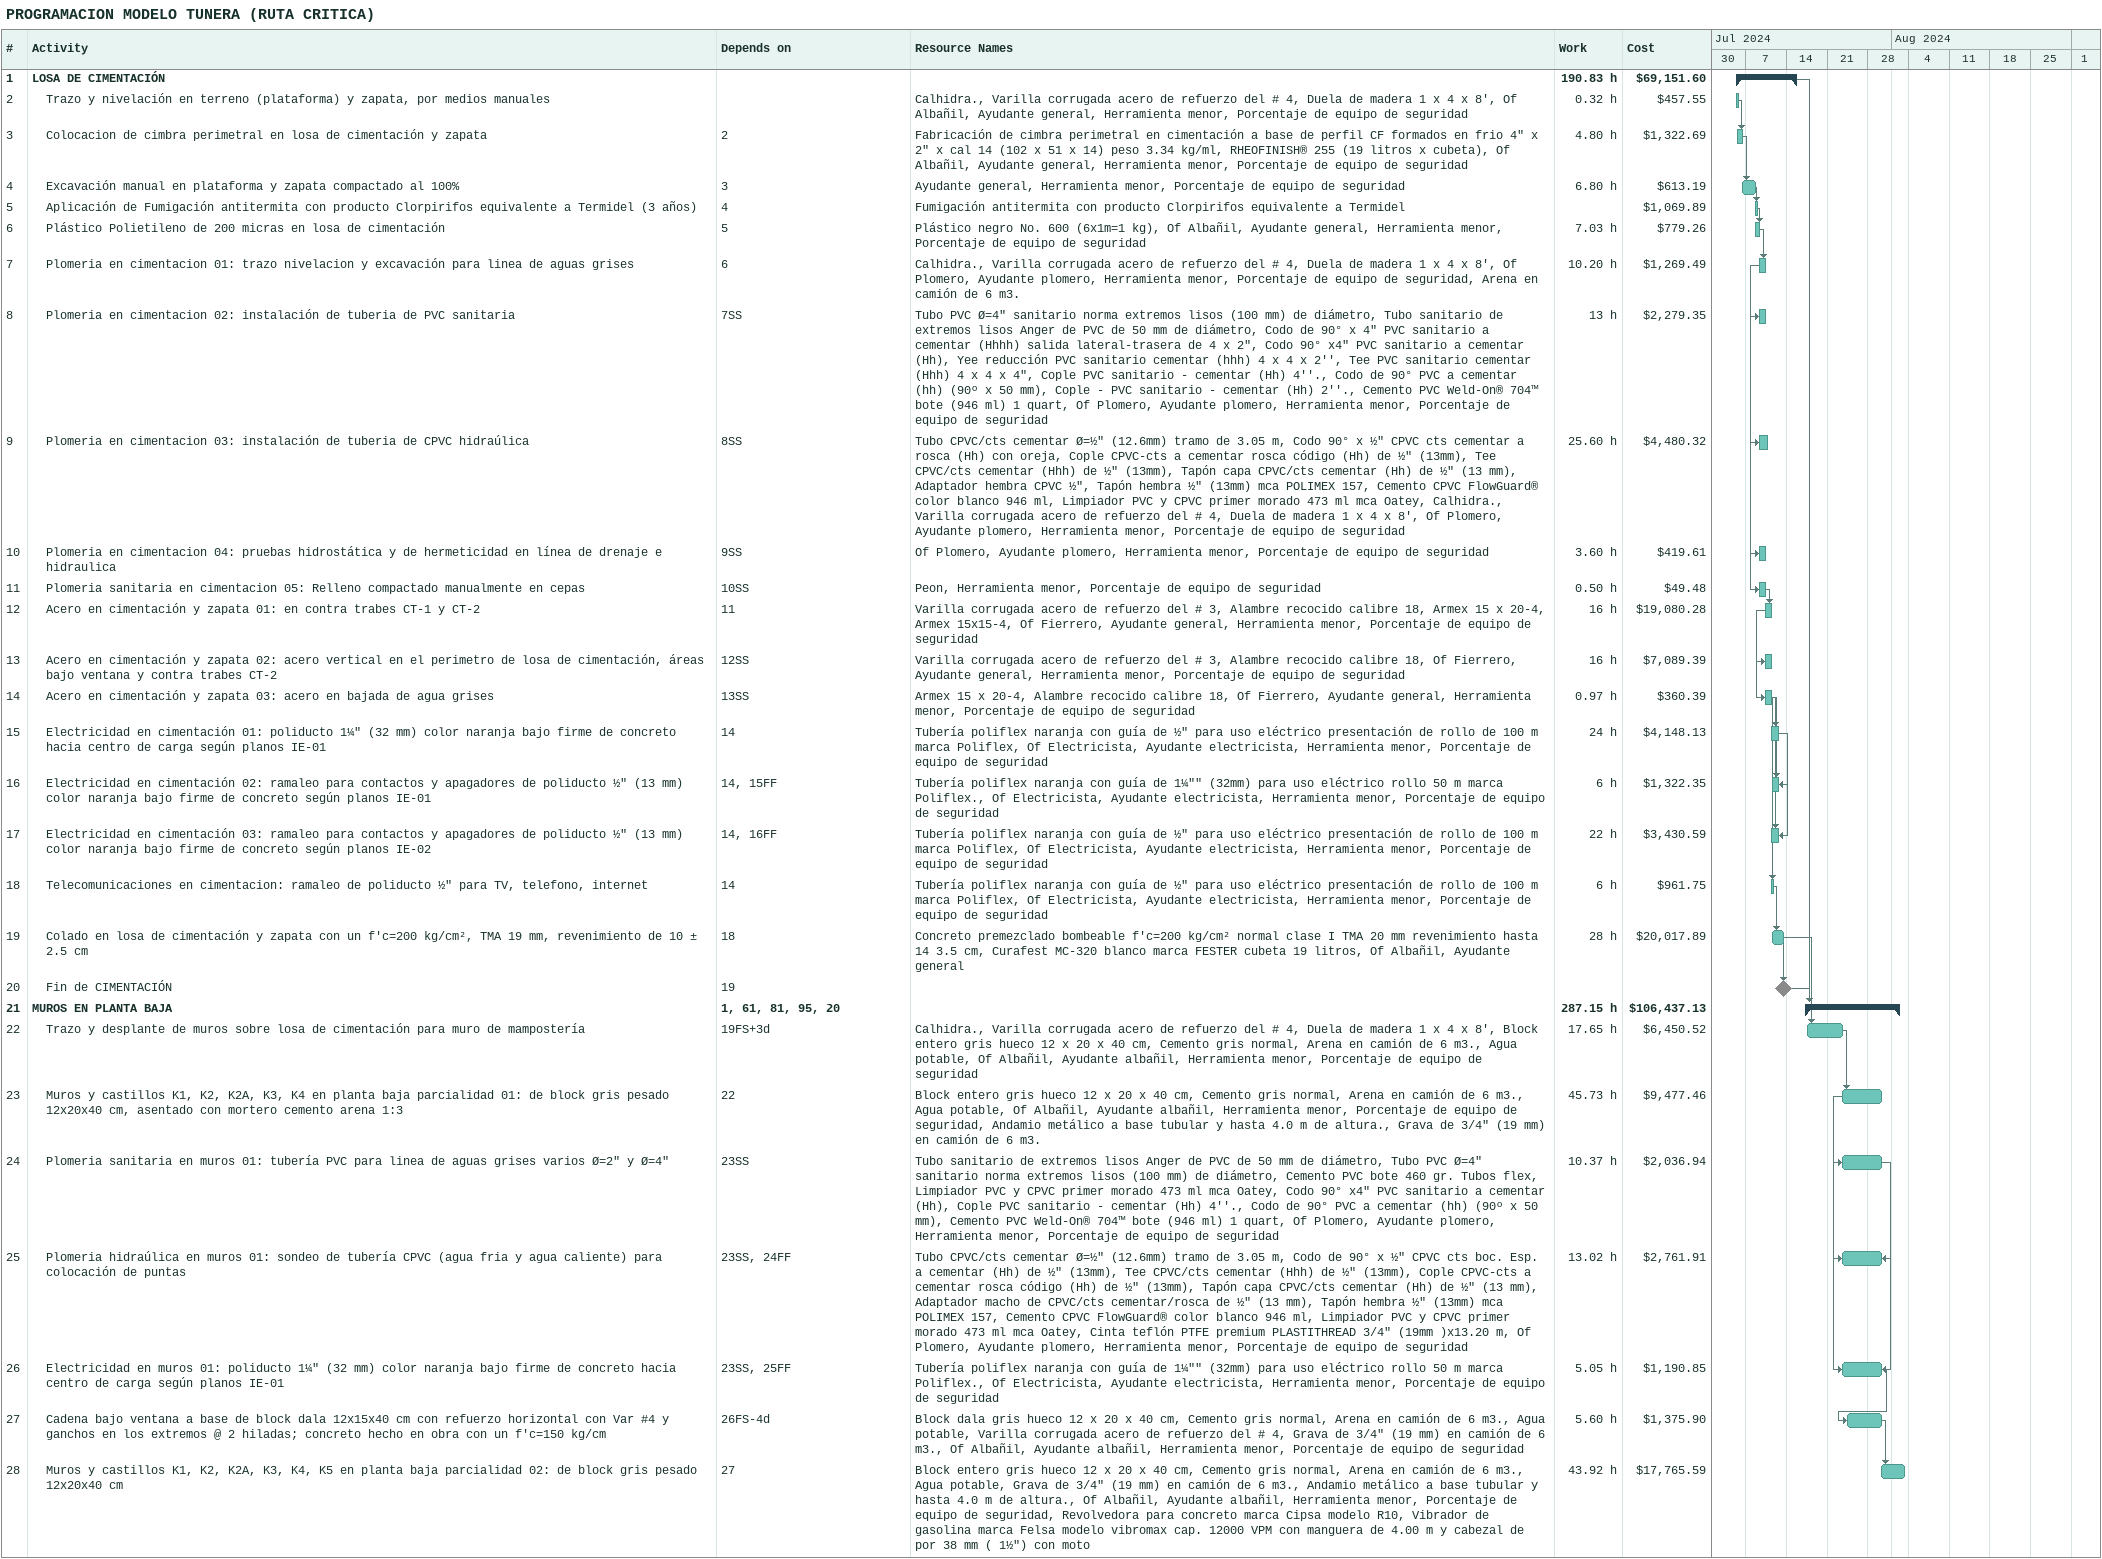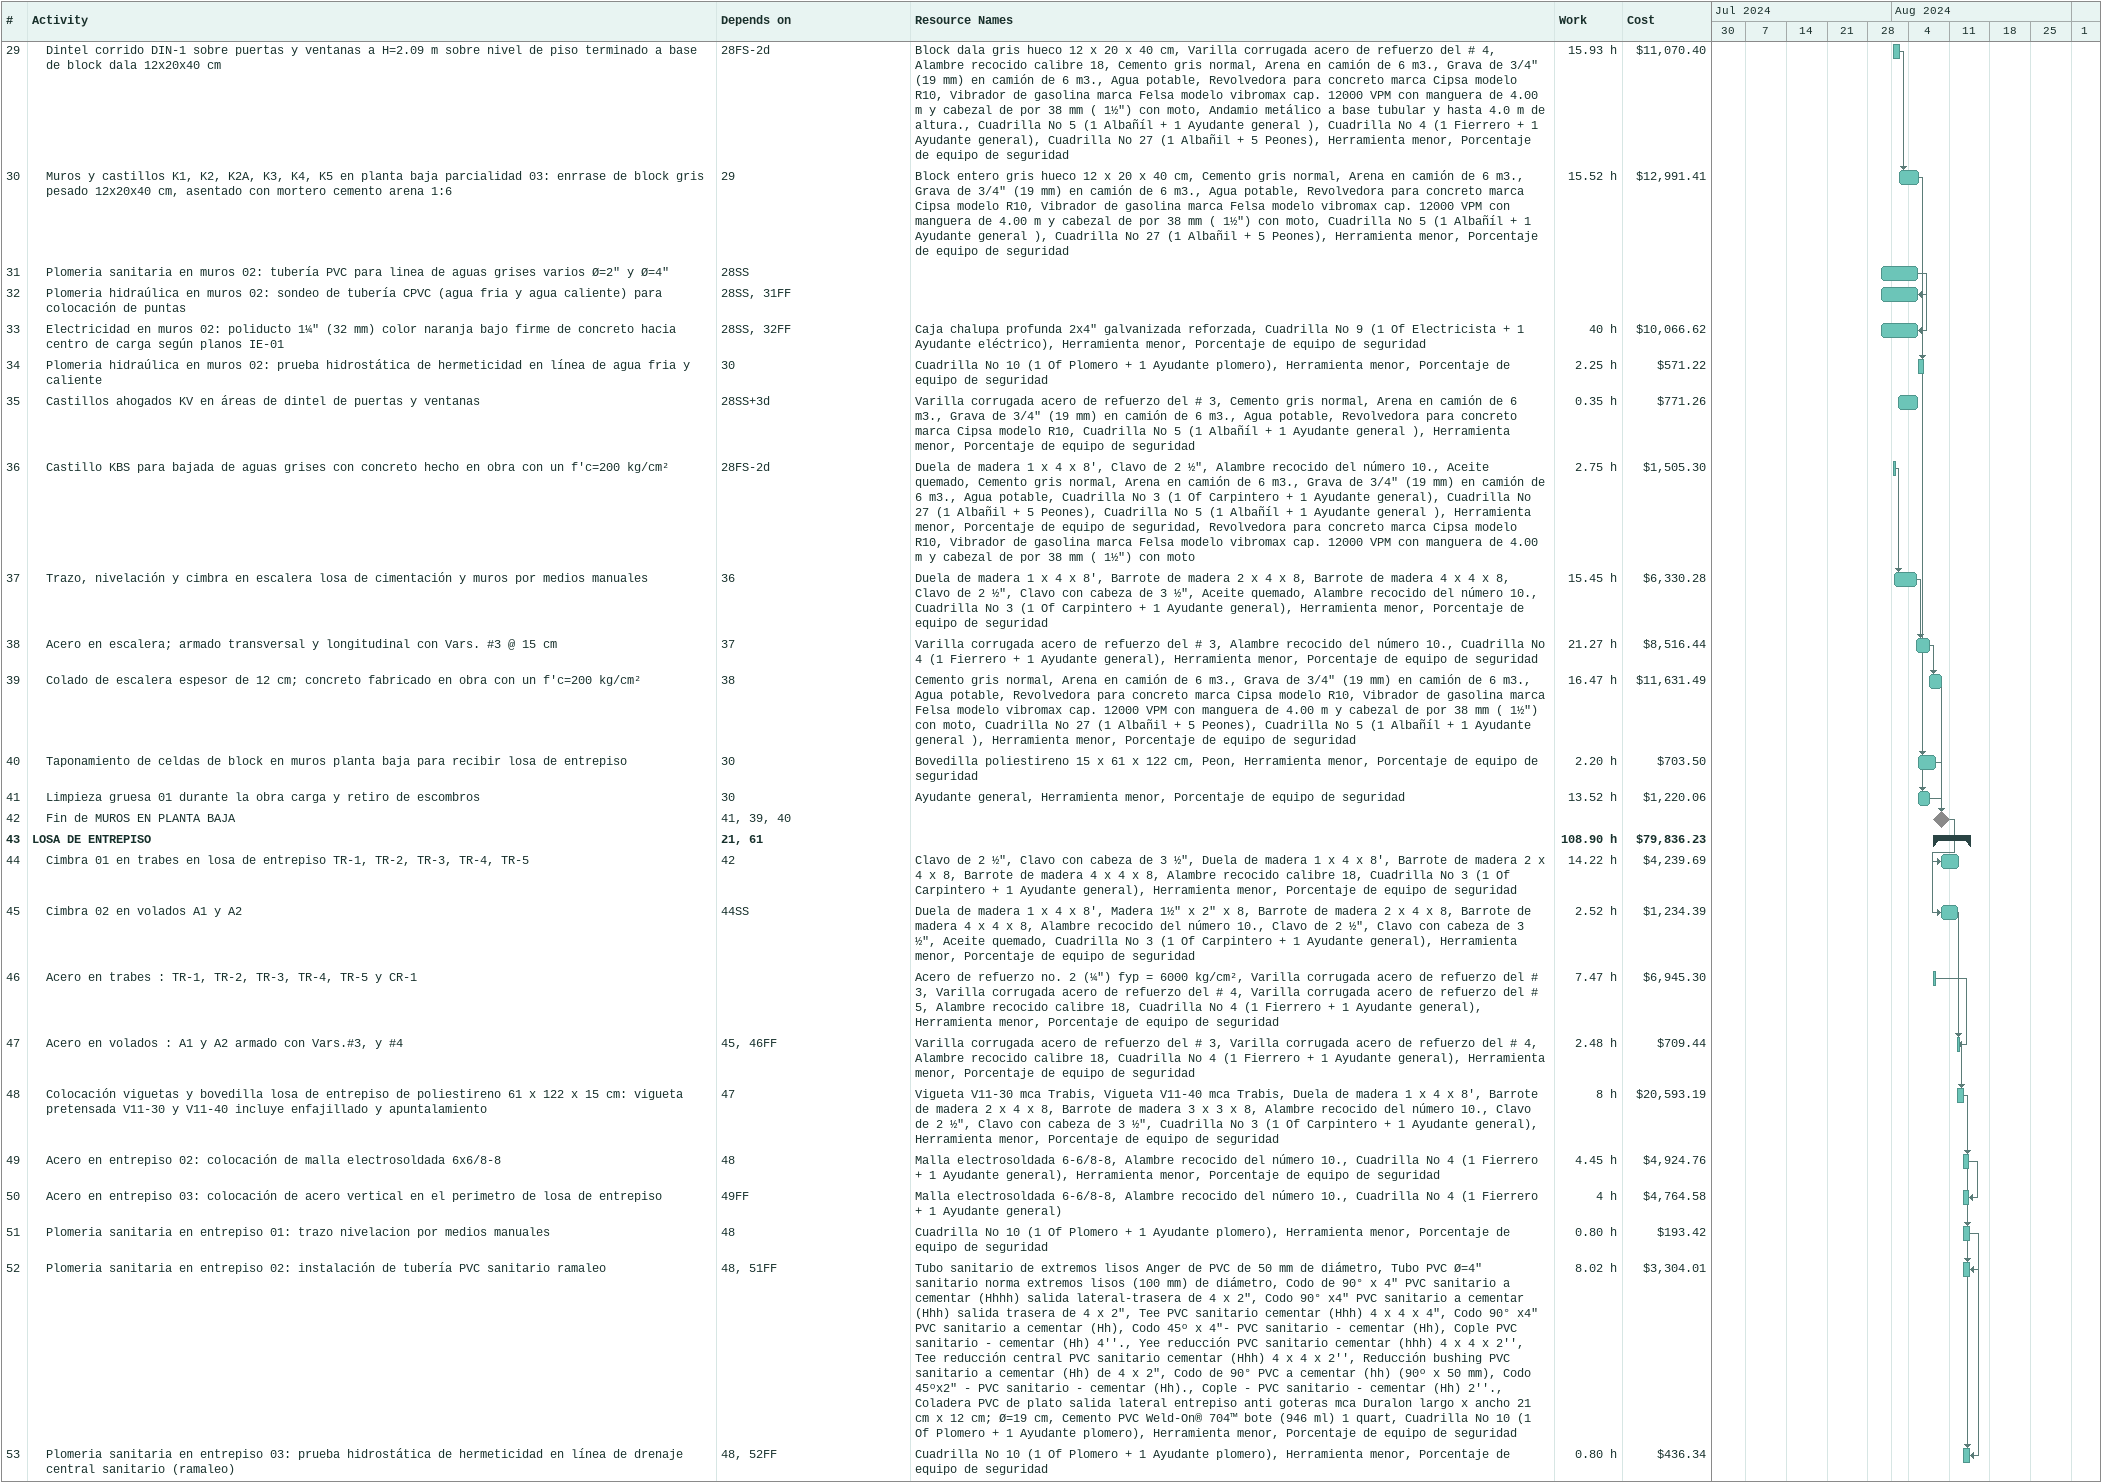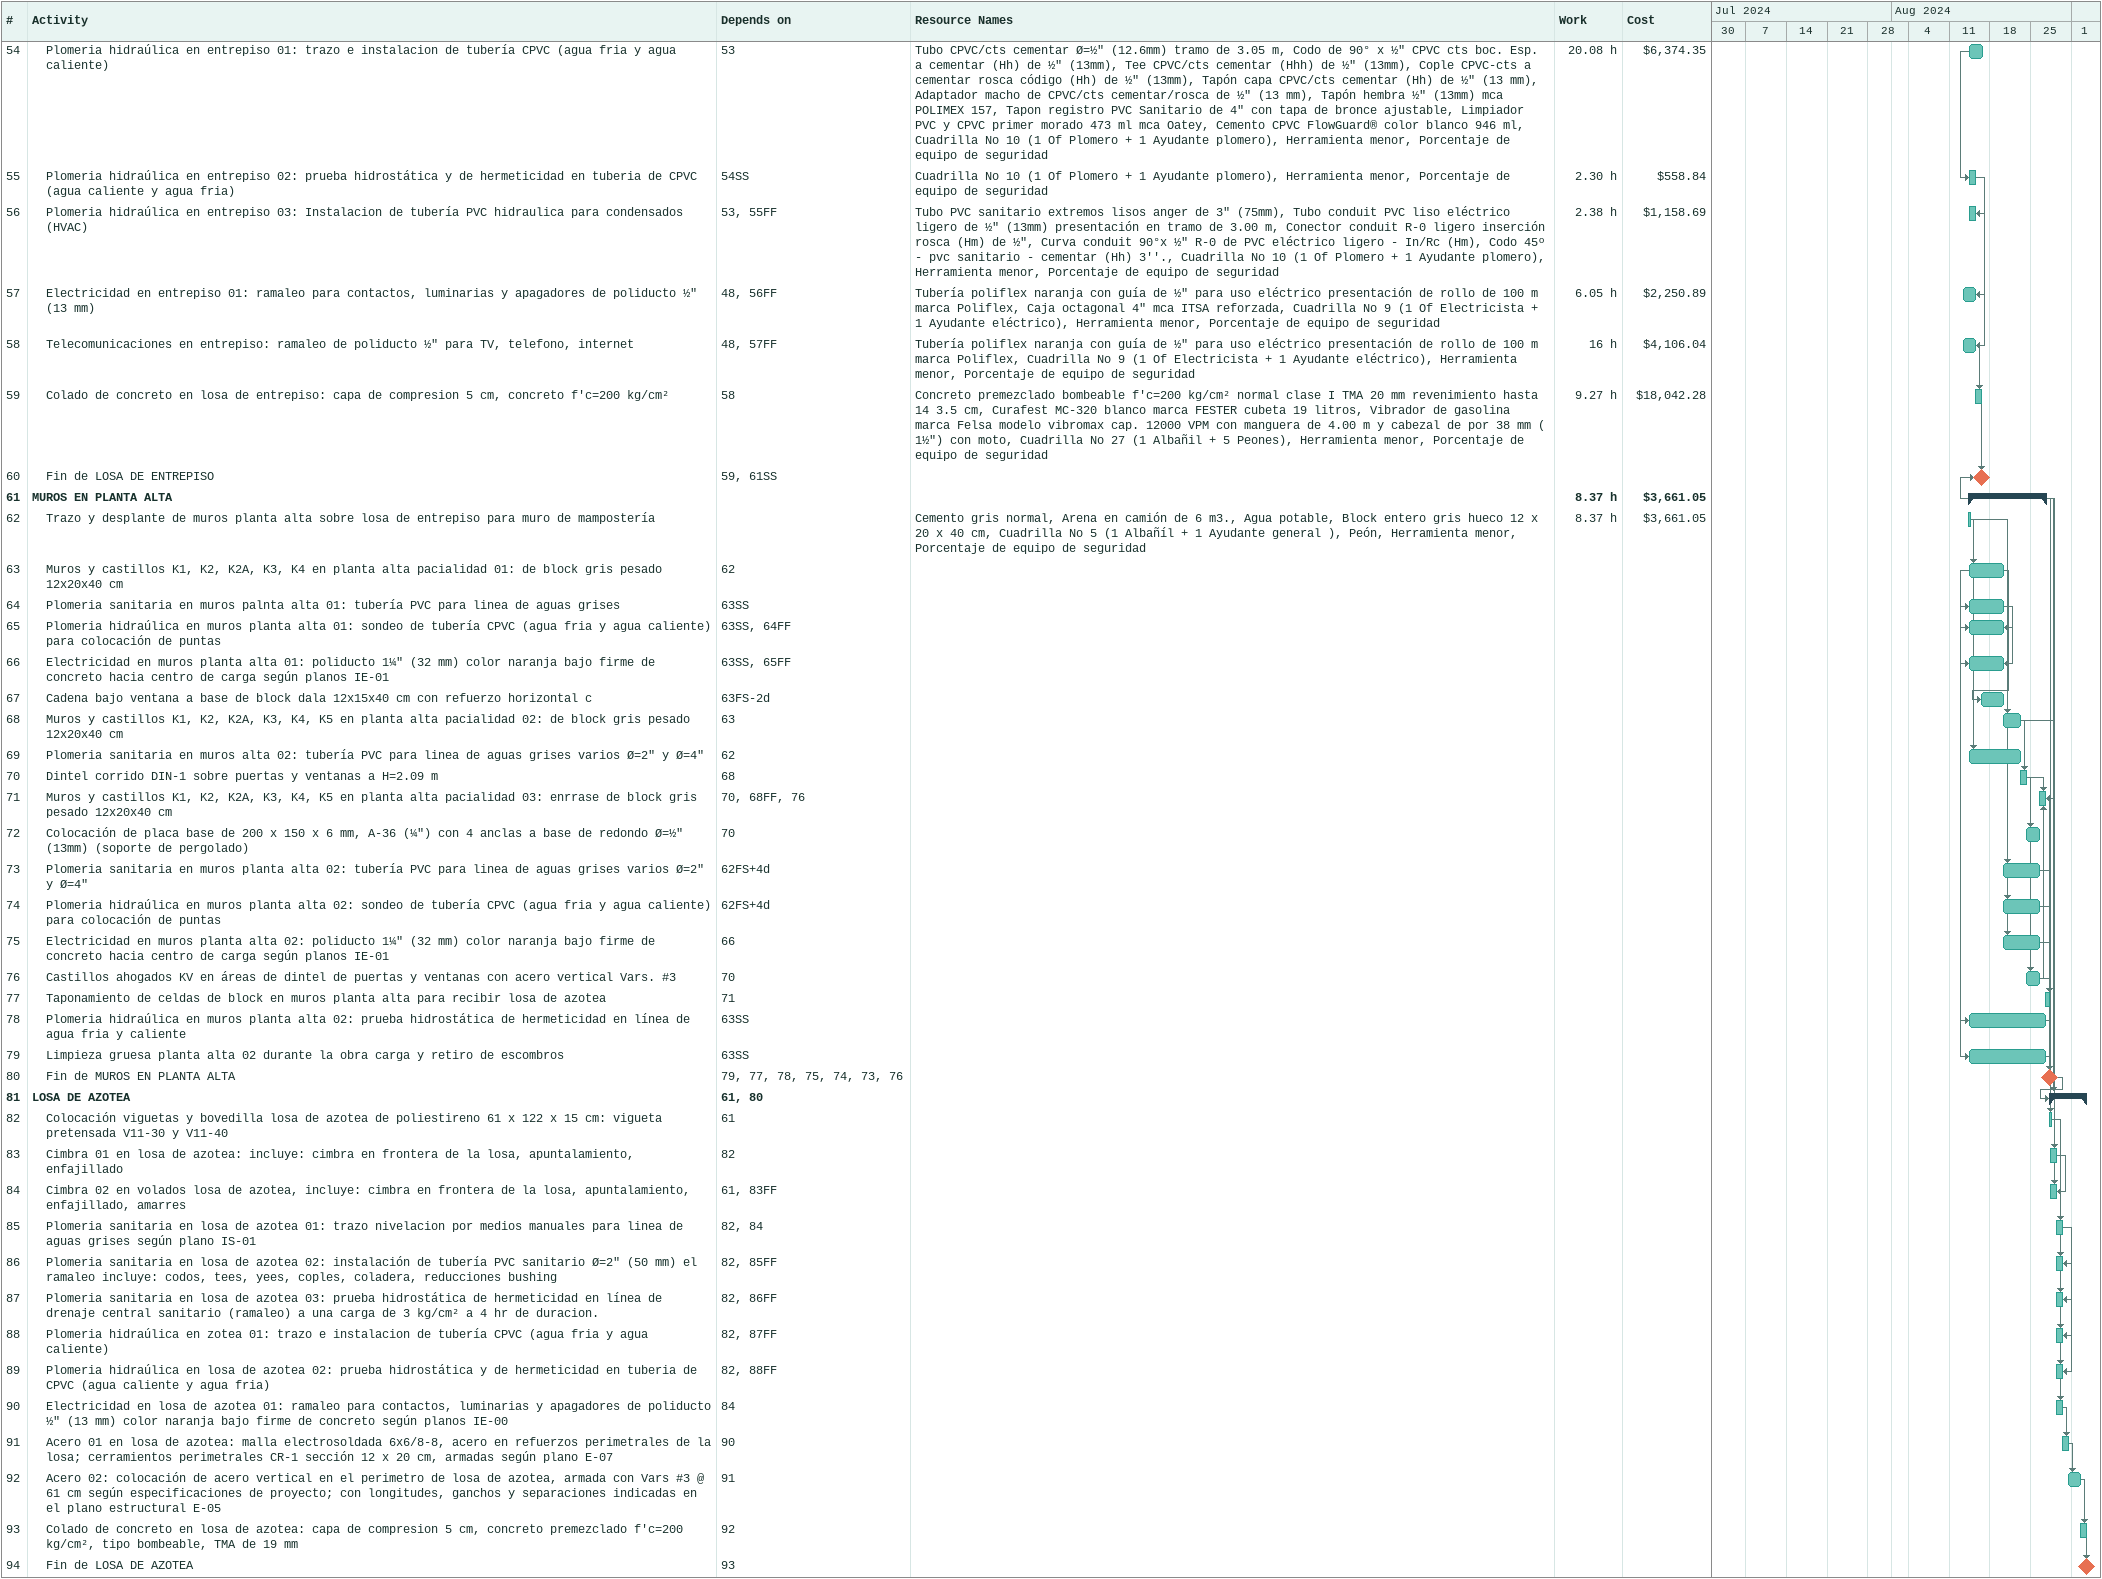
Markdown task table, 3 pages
PROGRAMACION MODELO TUNERA (RUTA CRITICA)

| ID | Level | Task | Start | Finish | Predecessors | Resources | Work (h) | Cost ($) |
|---|---|---|---|---|---|---|---|---|
| 1 | 1 | **LOSA DE CIMENTACIÓN** | 2024-07-05 | 2024-07-15 |  |  | 190.83 | 69151.60 |
| 2 | 2 | Trazo y nivelación en terreno (plataforma) y zapata, por medios manuales | 2024-07-05 | 2024-07-05 |  | Calhidra., Varilla corrugada acero de refuerzo del # 4, Duela de madera 1 x 4 x 8', Of Albañil, Ayudante general, Herramienta menor, Porcentaje de equipo de seguridad | 0.32 | 457.55 |
| 3 | 2 | Colocacion de cimbra perimetral en losa de cimentación y zapata | 2024-07-05 | 2024-07-06 | 2 | Fabricación de cimbra perimetral en cimentación a base de perfil CF formados en frio 4" x 2" x cal 14 (102 x 51 x 14) peso 3.34 kg/ml, RHEOFINISH® 255 (19 litros x cubeta), Of Albañil, Ayudante general, Herramienta menor, Porcentaje de equipo de seguridad | 4.80 | 1322.69 |
| 4 | 2 | Excavación manual en plataforma y zapata compactado al 100% | 2024-07-06 | 2024-07-08 | 3 | Ayudante general, Herramienta menor, Porcentaje de equipo de seguridad | 6.80 | 613.19 |
| 5 | 2 | Aplicación de Fumigación antitermita con producto Clorpirifos equivalente a Termidel (3 años) | 2024-07-08 | 2024-07-08 | 4 | Fumigación antitermita con producto Clorpirifos equivalente a Termidel |  | 1069.89 |
| 6 | 2 | Plástico Polietileno de 200 micras en losa de cimentación | 2024-07-08 | 2024-07-09 | 5 | Plástico negro No. 600 (6x1m=1 kg), Of Albañil, Ayudante general, Herramienta menor, Porcentaje de equipo de seguridad | 7.03 | 779.26 |
| 7 | 2 | Plomeria en cimentacion 01: trazo nivelacion y excavación para linea de aguas grises | 2024-07-09 | 2024-07-10 | 6 | Calhidra., Varilla corrugada acero de refuerzo del # 4, Duela de madera 1 x 4 x 8', Of Plomero, Ayudante plomero, Herramienta menor, Porcentaje de equipo de seguridad, Arena en camión de 6 m3. | 10.20 | 1269.49 |
| 8 | 2 | Plomeria en cimentacion 02: instalación de tuberia de PVC sanitaria | 2024-07-09 | 2024-07-10 | 7SS | Tubo PVC Ø=4" sanitario norma extremos lisos (100 mm) de diámetro, Tubo sanitario de extremos lisos Anger de PVC de 50 mm de diámetro, Codo de 90° x 4" PVC sanitario a cementar (Hhhh) salida lateral-trasera de 4 x 2", Codo 90° x4" PVC sanitario a cementar (Hh), Yee reducción PVC sanitario cementar (hhh) 4 x 4 x 2'', Tee PVC sanitario cementar (Hhh) 4 x 4 x 4", Cople PVC sanitario - cementar (Hh) 4''., Codo de 90° PVC a cementar (hh) (90º x 50 mm), Cople - PVC sanitario - cementar (Hh) 2''., Cemento PVC Weld-On® 704™ bote (946 ml) 1 quart, Of Plomero, Ayudante plomero, Herramienta menor, Porcentaje de equipo de seguridad | 13 | 2279.35 |
| 9 | 2 | Plomeria en cimentacion 03: instalación de tuberia de CPVC hidraúlica | 2024-07-09 | 2024-07-10 | 8SS | Tubo CPVC/cts cementar Ø=½" (12.6mm) tramo de 3.05 m, Codo 90° x ½" CPVC cts cementar a rosca (Hh) con oreja, Cople CPVC-cts a cementar rosca código (Hh) de ½" (13mm), Tee CPVC/cts cementar (Hhh) de ½" (13mm), Tapón capa CPVC/cts cementar (Hh) de ½" (13 mm), Adaptador hembra CPVC ½", Tapón hembra ½" (13mm) mca POLIMEX 157, Cemento CPVC FlowGuard® color blanco 946 ml, Limpiador PVC y CPVC primer morado 473 ml mca Oatey, Calhidra., Varilla corrugada acero de refuerzo del # 4, Duela de madera 1 x 4 x 8', Of Plomero, Ayudante plomero, Herramienta menor, Porcentaje de equipo de seguridad | 25.60 | 4480.32 |
| 10 | 2 | Plomeria en cimentacion 04: pruebas hidrostática y de hermeticidad en línea de drenaje e hidraulica | 2024-07-09 | 2024-07-10 | 9SS | Of Plomero, Ayudante plomero, Herramienta menor, Porcentaje de equipo de seguridad | 3.60 | 419.61 |
| 11 | 2 | Plomeria sanitaria en cimentacion 05: Relleno compactado manualmente en cepas | 2024-07-09 | 2024-07-10 | 10SS | Peon, Herramienta menor, Porcentaje de equipo de seguridad | 0.50 | 49.48 |
| 12 | 2 | Acero en cimentación y zapata 01: en contra trabes CT-1 y CT-2 | 2024-07-10 | 2024-07-11 | 11 | Varilla corrugada acero de refuerzo del # 3, Alambre recocido calibre 18, Armex 15 x 20-4, Armex 15x15-4, Of Fierrero, Ayudante general, Herramienta menor, Porcentaje de equipo de seguridad | 16 | 19080.28 |
| 13 | 2 | Acero en cimentación y zapata 02: acero vertical en el perimetro de losa de cimentación, áreas bajo ventana y contra trabes CT-2 | 2024-07-10 | 2024-07-11 | 12SS | Varilla corrugada acero de refuerzo del # 3, Alambre recocido calibre 18, Of Fierrero, Ayudante general, Herramienta menor, Porcentaje de equipo de seguridad | 16 | 7089.39 |
| 14 | 2 | Acero en cimentación y zapata 03: acero en bajada de agua grises | 2024-07-10 | 2024-07-11 | 13SS | Armex 15 x 20-4, Alambre recocido calibre 18, Of Fierrero, Ayudante general, Herramienta menor, Porcentaje de equipo de seguridad | 0.97 | 360.39 |
| 15 | 2 | Electricidad en cimentación 01: poliducto 1¼" (32 mm) color naranja bajo firme de concreto hacia centro de carga según planos IE-01 | 2024-07-11 | 2024-07-12 | 14 | Tubería poliflex naranja con guía de ½" para uso eléctrico presentación de rollo de 100 m marca Poliflex, Of Electricista, Ayudante electricista, Herramienta menor, Porcentaje de equipo de seguridad | 24 | 4148.13 |
| 16 | 2 | Electricidad en cimentación 02: ramaleo para contactos y apagadores de poliducto ½" (13 mm) color naranja bajo firme de concreto según planos IE-01 | 2024-07-11 | 2024-07-12 | 14, 15FF | Tubería poliflex naranja con guía de 1¼"" (32mm) para uso eléctrico rollo 50 m marca Poliflex., Of Electricista, Ayudante electricista, Herramienta menor, Porcentaje de equipo de seguridad | 6 | 1322.35 |
| 17 | 2 | Electricidad en cimentación 03: ramaleo para contactos y apagadores de poliducto ½" (13 mm) color naranja bajo firme de concreto según planos IE-02 | 2024-07-11 | 2024-07-12 | 14, 16FF | Tubería poliflex naranja con guía de ½" para uso eléctrico presentación de rollo de 100 m marca Poliflex, Of Electricista, Ayudante electricista, Herramienta menor, Porcentaje de equipo de seguridad | 22 | 3430.59 |
| 18 | 2 | Telecomunicaciones en cimentacion: ramaleo de poliducto ½" para TV, telefono, internet | 2024-07-11 | 2024-07-11 | 14 | Tubería poliflex naranja con guía de ½" para uso eléctrico presentación de rollo de 100 m marca Poliflex, Of Electricista, Ayudante electricista, Herramienta menor, Porcentaje de equipo de seguridad | 6 | 961.75 |
| 19 | 2 | Colado en losa de cimentación y zapata con un f'c=200 kg/cm², TMA 19 mm, revenimiento de 10 ± 2.5 cm | 2024-07-11 | 2024-07-13 | 18 | Concreto premezclado bombeable f'c=200 kg/cm² normal clase I TMA 20 mm revenimiento hasta 14 3.5 cm, Curafest MC-320 blanco marca FESTER cubeta 19 litros, Of Albañil, Ayudante general | 28 | 20017.89 |
| 20 | 2 | Fin de CIMENTACIÓN (milestone) | 2024-07-13 | 2024-07-13 | 19 |  |  |  |
| 21 | 1 | **MUROS EN PLANTA BAJA** | 2024-07-17 | 2024-08-02 | 1, 61, 81, 95, 20 |  | 287.15 | 106437.13 |
| 22 | 2 | Trazo y desplante de muros sobre losa de cimentación para muro de mampostería | 2024-07-17 | 2024-07-23 | 19FS+3d | Calhidra., Varilla corrugada acero de refuerzo del # 4, Duela de madera 1 x 4 x 8', Block entero gris hueco 12 x 20 x 40 cm, Cemento gris normal, Arena en camión de 6 m3., Agua potable, Of Albañil, Ayudante albañil, Herramienta menor, Porcentaje de equipo de seguridad | 17.65 | 6450.52 |
| 23 | 2 | Muros y castillos K1, K2, K2A, K3, K4 en planta baja parcialidad 01: de block gris pesado 12x20x40 cm, asentado con mortero cemento arena 1:3 | 2024-07-23 | 2024-07-30 | 22 | Block entero gris hueco 12 x 20 x 40 cm, Cemento gris normal, Arena en camión de 6 m3., Agua potable, Of Albañil, Ayudante albañil, Herramienta menor, Porcentaje de equipo de seguridad, Andamio metálico a base tubular y hasta 4.0 m de altura., Grava de 3/4" (19 mm) en camión de 6 m3. | 45.73 | 9477.46 |
| 24 | 2 | Plomeria sanitaria en muros 01: tubería PVC para linea de aguas grises varios Ø=2" y Ø=4" | 2024-07-23 | 2024-07-30 | 23SS | Tubo sanitario de extremos lisos Anger de PVC de 50 mm de diámetro, Tubo PVC Ø=4" sanitario norma extremos lisos (100 mm) de diámetro, Cemento PVC bote 460 gr. Tubos flex, Limpiador PVC y CPVC primer morado 473 ml mca Oatey, Codo 90° x4" PVC sanitario a cementar (Hh), Cople PVC sanitario - cementar (Hh) 4''., Codo de 90° PVC a cementar (hh) (90º x 50 mm), Cemento PVC Weld-On® 704™ bote (946 ml) 1 quart, Of Plomero, Ayudante plomero, Herramienta menor, Porcentaje de equipo de seguridad | 10.37 | 2036.94 |
| 25 | 2 | Plomeria hidraúlica en muros 01: sondeo de tubería CPVC (agua fria y agua caliente) para colocación de puntas | 2024-07-23 | 2024-07-30 | 23SS, 24FF | Tubo CPVC/cts cementar Ø=½" (12.6mm) tramo de 3.05 m, Codo de 90° x ½" CPVC cts boc. Esp. a cementar (Hh) de ½" (13mm), Tee CPVC/cts cementar (Hhh) de ½" (13mm), Cople CPVC-cts a cementar rosca código (Hh) de ½" (13mm), Tapón capa CPVC/cts cementar (Hh) de ½" (13 mm), Adaptador macho de CPVC/cts cementar/rosca de ½" (13 mm), Tapón hembra ½" (13mm) mca POLIMEX 157, Cemento CPVC FlowGuard® color blanco 946 ml, Limpiador PVC y CPVC primer morado 473 ml mca Oatey, Cinta teflón PTFE premium PLASTITHREAD 3/4" (19mm )x13.20 m, Of Plomero, Ayudante plomero, Herramienta menor, Porcentaje de equipo de seguridad | 13.02 | 2761.91 |
| 26 | 2 | Electricidad en muros 01: poliducto 1¼" (32 mm) color naranja bajo firme de concreto hacia centro de carga según planos IE-01 | 2024-07-23 | 2024-07-30 | 23SS, 25FF | Tubería poliflex naranja con guía de 1¼"" (32mm) para uso eléctrico rollo 50 m marca Poliflex., Of Electricista, Ayudante electricista, Herramienta menor, Porcentaje de equipo de seguridad | 5.05 | 1190.85 |
| 27 | 2 | Cadena bajo ventana a base de block dala 12x15x40 cm con refuerzo horizontal con Var #4 y ganchos en los extremos @ 2 hiladas; concreto hecho en obra con un f'c=150 kg/cm | 2024-07-24 | 2024-07-30 | 26FS-4d | Block dala gris hueco 12 x 20 x 40 cm, Cemento gris normal, Arena en camión de 6 m3., Agua potable, Varilla corrugada acero de refuerzo del # 4, Grava de 3/4" (19 mm) en camión de 6 m3., Of Albañil, Ayudante albañil, Herramienta menor, Porcentaje de equipo de seguridad | 5.60 | 1375.90 |
| 28 | 2 | Muros y castillos K1, K2, K2A, K3, K4, K5 en planta baja parcialidad 02: de block gris pesado 12x20x40 cm | 2024-07-30 | 2024-08-03 | 27 | Block entero gris hueco 12 x 20 x 40 cm, Cemento gris normal, Arena en camión de 6 m3., Agua potable, Grava de 3/4" (19 mm) en camión de 6 m3., Andamio metálico a base tubular y hasta 4.0 m de altura., Of Albañil, Ayudante albañil, Herramienta menor, Porcentaje de equipo de seguridad, Revolvedora para concreto marca Cipsa modelo R10, Vibrador de gasolina marca Felsa modelo vibromax cap. 12000 VPM con manguera de 4.00 m y cabezal de por 38 mm ( 1½") con moto | 43.92 | 17765.59 |
| 29 | 2 | Dintel corrido DIN-1 sobre puertas y ventanas a H=2.09 m sobre nivel de piso terminado a base de block dala 12x20x40 cm | 2024-08-01 | 2024-08-02 | 28FS-2d | Block dala gris hueco 12 x 20 x 40 cm, Varilla corrugada acero de refuerzo del # 4, Alambre recocido calibre 18, Cemento gris normal, Arena en camión de 6 m3., Grava de 3/4" (19 mm) en camión de 6 m3., Agua potable, Revolvedora para concreto marca Cipsa modelo R10, Vibrador de gasolina marca Felsa modelo vibromax cap. 12000 VPM con manguera de 4.00 m y cabezal de por 38 mm ( 1½") con moto, Andamio metálico a base tubular y hasta 4.0 m de altura., Cuadrilla No 5 (1 Albañíl + 1 Ayudante general ), Cuadrilla No 4 (1 Fierrero + 1 Ayudante general), Cuadrilla No 27 (1 Albañil + 5 Peones), Herramienta menor, Porcentaje de equipo de seguridad | 15.93 | 11070.40 |
| 30 | 2 | Muros y castillos K1, K2, K2A, K3, K4, K5 en planta baja parcialidad 03: enrrase de block gris pesado 12x20x40 cm, asentado con mortero cemento arena 1:6 | 2024-08-02 | 2024-08-05 | 29 | Block entero gris hueco 12 x 20 x 40 cm, Cemento gris normal, Arena en camión de 6 m3., Grava de 3/4" (19 mm) en camión de 6 m3., Agua potable, Revolvedora para concreto marca Cipsa modelo R10, Vibrador de gasolina marca Felsa modelo vibromax cap. 12000 VPM con manguera de 4.00 m y cabezal de por 38 mm ( 1½") con moto, Cuadrilla No 5 (1 Albañíl + 1 Ayudante general ), Cuadrilla No 27 (1 Albañil + 5 Peones), Herramienta menor, Porcentaje de equipo de seguridad | 15.52 | 12991.41 |
| 31 | 2 | Plomeria sanitaria en muros 02: tubería PVC para linea de aguas grises varios Ø=2" y Ø=4" | 2024-07-30 | 2024-08-05 | 28SS |  |  |  |
| 32 | 2 | Plomeria hidraúlica en muros 02: sondeo de tubería CPVC (agua fria y agua caliente) para colocación de puntas | 2024-07-30 | 2024-08-05 | 28SS, 31FF |  |  |  |
| 33 | 2 | Electricidad en muros 02: poliducto 1¼" (32 mm) color naranja bajo firme de concreto hacia centro de carga según planos IE-01 | 2024-07-30 | 2024-08-05 | 28SS, 32FF | Caja chalupa profunda 2x4" galvanizada reforzada, Cuadrilla No 9 (1 Of Electricista + 1 Ayudante eléctrico), Herramienta menor, Porcentaje de equipo de seguridad | 40 | 10066.62 |
| 34 | 2 | Plomeria hidraúlica en muros 02: prueba hidrostática de hermeticidad en línea de agua fria y caliente | 2024-08-05 | 2024-08-06 | 30 | Cuadrilla No 10 (1 Of Plomero + 1 Ayudante plomero), Herramienta menor, Porcentaje de equipo de seguridad | 2.25 | 571.22 |
| 35 | 2 | Castillos ahogados KV en áreas de dintel de puertas y ventanas | 2024-08-02 | 2024-08-05 | 28SS+3d | Varilla corrugada acero de refuerzo del # 3, Cemento gris normal, Arena en camión de 6 m3., Grava de 3/4" (19 mm) en camión de 6 m3., Agua potable, Revolvedora para concreto marca Cipsa modelo R10, Cuadrilla No 5 (1 Albañíl + 1 Ayudante general ), Herramienta menor, Porcentaje de equipo de seguridad | 0.35 | 771.26 |
| 36 | 2 | Castillo KBS para bajada de aguas grises con concreto hecho en obra con un f'c=200 kg/cm² | 2024-08-01 | 2024-08-01 | 28FS-2d | Duela de madera 1 x 4 x 8', Clavo de 2 ½", Alambre recocido del número 10., Aceite quemado, Cemento gris normal, Arena en camión de 6 m3., Grava de 3/4" (19 mm) en camión de 6 m3., Agua potable, Cuadrilla No 3 (1 Of Carpintero + 1 Ayudante general), Cuadrilla No 27 (1 Albañil + 5 Peones), Cuadrilla No 5 (1 Albañíl + 1 Ayudante general ), Herramienta menor, Porcentaje de equipo de seguridad, Revolvedora para concreto marca Cipsa modelo R10, Vibrador de gasolina marca Felsa modelo vibromax cap. 12000 VPM con manguera de 4.00 m y cabezal de por 38 mm ( 1½") con moto | 2.75 | 1505.30 |
| 37 | 2 | Trazo, nivelación y cimbra en escalera losa de cimentación y muros por medios manuales | 2024-08-01 | 2024-08-05 | 36 | Duela de madera 1 x 4 x 8', Barrote de madera 2 x 4 x 8, Barrote de madera 4 x 4 x 8, Clavo de 2 ½", Clavo con cabeza de 3 ½", Aceite quemado, Alambre recocido del número 10., Cuadrilla No 3 (1 Of Carpintero + 1 Ayudante general), Herramienta menor, Porcentaje de equipo de seguridad | 15.45 | 6330.28 |
| 38 | 2 | Acero en escalera; armado transversal y longitudinal con Vars. #3 @ 15 cm | 2024-08-05 | 2024-08-07 | 37 | Varilla corrugada acero de refuerzo del # 3, Alambre recocido del número 10., Cuadrilla No 4 (1 Fierrero + 1 Ayudante general), Herramienta menor, Porcentaje de equipo de seguridad | 21.27 | 8516.44 |
| 39 | 2 | Colado de escalera espesor de 12 cm; concreto fabricado en obra con un f'c=200 kg/cm² | 2024-08-07 | 2024-08-09 | 38 | Cemento gris normal, Arena en camión de 6 m3., Grava de 3/4" (19 mm) en camión de 6 m3., Agua potable, Revolvedora para concreto marca Cipsa modelo R10, Vibrador de gasolina marca Felsa modelo vibromax cap. 12000 VPM con manguera de 4.00 m y cabezal de por 38 mm ( 1½") con moto, Cuadrilla No 27 (1 Albañil + 5 Peones), Cuadrilla No 5 (1 Albañíl + 1 Ayudante general ), Herramienta menor, Porcentaje de equipo de seguridad | 16.47 | 11631.49 |
| 40 | 2 | Taponamiento de celdas de block en muros planta baja para recibir losa de entrepiso | 2024-08-05 | 2024-08-08 | 30 | Bovedilla poliestireno 15 x 61 x 122 cm, Peon, Herramienta menor, Porcentaje de equipo de seguridad | 2.20 | 703.50 |
| 41 | 2 | Limpieza gruesa 01 durante la obra carga y retiro de escombros | 2024-08-05 | 2024-08-07 | 30 | Ayudante general, Herramienta menor, Porcentaje de equipo de seguridad | 13.52 | 1220.06 |
| 42 | 2 | Fin de MUROS EN PLANTA BAJA (milestone) | 2024-08-09 | 2024-08-09 | 41, 39, 40 |  |  |  |
| 43 | 1 | **LOSA DE ENTREPISO** | 2024-08-08 | 2024-08-14 | 21, 61 |  | 108.90 | 79836.23 |
| 44 | 2 | Cimbra 01 en trabes en losa de entrepiso TR-1, TR-2, TR-3, TR-4, TR-5 | 2024-08-09 | 2024-08-12 | 42 | Clavo de 2 ½", Clavo con cabeza de 3 ½", Duela de madera 1 x 4 x 8', Barrote de madera 2 x 4 x 8, Barrote de madera 4 x 4 x 8, Alambre recocido calibre 18, Cuadrilla No 3 (1 Of Carpintero + 1 Ayudante general), Herramienta menor, Porcentaje de equipo de seguridad | 14.22 | 4239.69 |
| 45 | 2 | Cimbra 02 en volados A1 y A2 | 2024-08-09 | 2024-08-12 | 44SS | Duela de madera 1 x 4 x 8', Madera 1½" x 2" x 8, Barrote de madera 2 x 4 x 8, Barrote de madera 4 x 4 x 8, Alambre recocido del número 10., Clavo de 2 ½", Clavo con cabeza de 3 ½", Aceite quemado, Cuadrilla No 3 (1 Of Carpintero + 1 Ayudante general), Herramienta menor, Porcentaje de equipo de seguridad | 2.52 | 1234.39 |
| 46 | 2 | Acero en trabes : TR-1, TR-2, TR-3, TR-4, TR-5 y CR-1 | 2024-08-08 | 2024-08-08 |  | Acero de refuerzo no. 2 (¼") fyp = 6000 kg/cm², Varilla corrugada acero de refuerzo del # 3, Varilla corrugada acero de refuerzo del # 4, Varilla corrugada acero de refuerzo del # 5, Alambre recocido calibre 18, Cuadrilla No 4 (1 Fierrero + 1 Ayudante general), Herramienta menor, Porcentaje de equipo de seguridad | 7.47 | 6945.30 |
| 47 | 2 | Acero en volados : A1 y A2 armado con Vars.#3, y #4 | 2024-08-12 | 2024-08-12 | 45, 46FF | Varilla corrugada acero de refuerzo del # 3, Varilla corrugada acero de refuerzo del # 4, Alambre recocido calibre 18, Cuadrilla No 4 (1 Fierrero + 1 Ayudante general), Herramienta menor, Porcentaje de equipo de seguridad | 2.48 | 709.44 |
| 48 | 2 | Colocación viguetas y bovedilla losa de entrepiso de poliestireno 61 x 122 x 15 cm: vigueta pretensada V11-30 y V11-40 incluye enfajillado y apuntalamiento | 2024-08-12 | 2024-08-13 | 47 | Vigueta V11-30 mca Trabis, Vigueta V11-40 mca Trabis, Duela de madera 1 x 4 x 8', Barrote de madera 2 x 4 x 8, Barrote de madera 3 x 3 x 8, Alambre recocido del número 10., Clavo de 2 ½", Clavo con cabeza de 3 ½", Cuadrilla No 3 (1 Of Carpintero + 1 Ayudante general), Herramienta menor, Porcentaje de equipo de seguridad | 8 | 20593.19 |
| 49 | 2 | Acero en entrepiso 02: colocación de malla electrosoldada 6x6/8-8 | 2024-08-13 | 2024-08-14 | 48 | Malla electrosoldada 6-6/8-8, Alambre recocido del número 10., Cuadrilla No 4 (1 Fierrero + 1 Ayudante general), Herramienta menor, Porcentaje de equipo de seguridad | 4.45 | 4924.76 |
| 50 | 2 | Acero en entrepiso 03: colocación de acero vertical en el perimetro de losa de entrepiso | 2024-08-13 | 2024-08-14 | 49FF | Malla electrosoldada 6-6/8-8, Alambre recocido del número 10., Cuadrilla No 4 (1 Fierrero + 1 Ayudante general) | 4 | 4764.58 |
| 51 | 2 | Plomeria sanitaria en entrepiso 01: trazo nivelacion por medios manuales | 2024-08-13 | 2024-08-14 | 48 | Cuadrilla No 10 (1 Of Plomero + 1 Ayudante plomero), Herramienta menor, Porcentaje de equipo de seguridad | 0.80 | 193.42 |
| 52 | 2 | Plomeria sanitaria en entrepiso 02: instalación de tubería PVC sanitario ramaleo | 2024-08-13 | 2024-08-14 | 48, 51FF | Tubo sanitario de extremos lisos Anger de PVC de 50 mm de diámetro, Tubo PVC Ø=4" sanitario norma extremos lisos (100 mm) de diámetro, Codo de 90° x 4" PVC sanitario a cementar (Hhhh) salida lateral-trasera de 4 x 2", Codo 90° x4" PVC sanitario a cementar (Hhh) salida trasera de 4 x 2", Tee PVC sanitario cementar (Hhh) 4 x 4 x 4", Codo 90° x4" PVC sanitario a cementar (Hh), Codo 45º x 4"- PVC sanitario - cementar (Hh), Cople PVC sanitario - cementar (Hh) 4''., Yee reducción PVC sanitario cementar (hhh) 4 x 4 x 2'', Tee reducción central PVC sanitario cementar (Hhh) 4 x 4 x 2'', Reducción bushing PVC sanitario a cementar (Hh) de 4 x 2", Codo de 90° PVC a cementar (hh) (90º x 50 mm), Codo 45ºx2" - PVC sanitario - cementar (Hh)., Cople - PVC sanitario - cementar (Hh) 2''., Coladera PVC de plato salida lateral entrepiso anti goteras mca Duralon largo x ancho 21 cm x 12 cm; Ø=19 cm, Cemento PVC Weld-On® 704™ bote (946 ml) 1 quart, Cuadrilla No 10 (1 Of Plomero + 1 Ayudante plomero), Herramienta menor, Porcentaje de equipo de seguridad | 8.02 | 3304.01 |
| 53 | 2 | Plomeria sanitaria en entrepiso 03: prueba hidrostática de hermeticidad en línea de drenaje central sanitario (ramaleo) | 2024-08-13 | 2024-08-14 | 48, 52FF | Cuadrilla No 10 (1 Of Plomero + 1 Ayudante plomero), Herramienta menor, Porcentaje de equipo de seguridad | 0.80 | 436.34 |
| 54 | 2 | Plomeria hidraúlica en entrepiso 01: trazo e instalacion de tubería CPVC (agua fria y agua caliente) | 2024-08-14 | 2024-08-16 | 53 | Tubo CPVC/cts cementar Ø=½" (12.6mm) tramo de 3.05 m, Codo de 90° x ½" CPVC cts boc. Esp. a cementar (Hh) de ½" (13mm), Tee CPVC/cts cementar (Hhh) de ½" (13mm), Cople CPVC-cts a cementar rosca código (Hh) de ½" (13mm), Tapón capa CPVC/cts cementar (Hh) de ½" (13 mm), Adaptador macho de CPVC/cts cementar/rosca de ½" (13 mm), Tapón hembra ½" (13mm) mca POLIMEX 157, Tapon registro PVC Sanitario de 4" con tapa de bronce ajustable, Limpiador PVC y CPVC primer morado 473 ml mca Oatey, Cemento CPVC FlowGuard® color blanco 946 ml, Cuadrilla No 10 (1 Of Plomero + 1 Ayudante plomero), Herramienta menor, Porcentaje de equipo de seguridad | 20.08 | 6374.35 |
| 55 | 2 | Plomeria hidraúlica en entrepiso 02: prueba hidrostática y de hermeticidad en tuberia de CPVC (agua caliente y agua fria) | 2024-08-14 | 2024-08-15 | 54SS | Cuadrilla No 10 (1 Of Plomero + 1 Ayudante plomero), Herramienta menor, Porcentaje de equipo de seguridad | 2.30 | 558.84 |
| 56 | 2 | Plomeria hidraúlica en entrepiso 03: Instalacion de tubería PVC hidraulica para condensados (HVAC) | 2024-08-14 | 2024-08-15 | 53, 55FF | Tubo PVC sanitario extremos lisos anger de 3" (75mm), Tubo conduit PVC liso eléctrico ligero de ½" (13mm) presentación en tramo de 3.00 m, Conector conduit R-0 ligero inserción rosca (Hm) de ½", Curva conduit 90°x ½" R-0 de PVC eléctrico ligero - In/Rc (Hm), Codo 45º - pvc sanitario - cementar (Hh) 3''., Cuadrilla No 10 (1 Of Plomero + 1 Ayudante plomero), Herramienta menor, Porcentaje de equipo de seguridad | 2.38 | 1158.69 |
| 57 | 2 | Electricidad en entrepiso 01: ramaleo para contactos, luminarias y apagadores de poliducto ½" (13 mm) | 2024-08-13 | 2024-08-15 | 48, 56FF | Tubería poliflex naranja con guía de ½" para uso eléctrico presentación de rollo de 100 m marca Poliflex, Caja octagonal 4" mca ITSA reforzada, Cuadrilla No 9 (1 Of Electricista + 1 Ayudante eléctrico), Herramienta menor, Porcentaje de equipo de seguridad | 6.05 | 2250.89 |
| 58 | 2 | Telecomunicaciones en entrepiso: ramaleo de poliducto ½" para TV, telefono, internet | 2024-08-13 | 2024-08-15 | 48, 57FF | Tubería poliflex naranja con guía de ½" para uso eléctrico presentación de rollo de 100 m marca Poliflex, Cuadrilla No 9 (1 Of Electricista + 1 Ayudante eléctrico), Herramienta menor, Porcentaje de equipo de seguridad | 16 | 4106.04 |
| 59 | 2 | Colado de concreto en losa de entrepiso: capa de compresion 5 cm, concreto f'c=200 kg/cm² | 2024-08-15 | 2024-08-16 | 58 | Concreto premezclado bombeable f'c=200 kg/cm² normal clase I TMA 20 mm revenimiento hasta 14 3.5 cm, Curafest MC-320 blanco marca FESTER cubeta 19 litros, Vibrador de gasolina marca Felsa modelo vibromax cap. 12000 VPM con manguera de 4.00 m y cabezal de por 38 mm ( 1½") con moto, Cuadrilla No 27 (1 Albañil + 5 Peones), Herramienta menor, Porcentaje de equipo de seguridad | 9.27 | 18042.28 |
| 60 | 2 | Fin de LOSA DE ENTREPISO (milestone) | 2024-08-16 | 2024-08-16 | 59, 61SS |  |  |  |
| 61 | 1 | **MUROS EN PLANTA ALTA** | 2024-08-14 | 2024-08-27 |  |  | 8.37 | 3661.05 |
| 62 | 2 | Trazo y desplante de muros planta alta sobre losa de entrepiso para muro de mampostería | 2024-08-14 | 2024-08-14 |  | Cemento gris normal, Arena en camión de 6 m3., Agua potable, Block entero gris hueco 12 x 20 x 40 cm, Cuadrilla No 5 (1 Albañíl + 1 Ayudante general ), Peón, Herramienta menor, Porcentaje de equipo de seguridad | 8.37 | 3661.05 |
| 63 | 2 | Muros y castillos K1, K2, K2A, K3, K4 en planta alta pacialidad 01: de block gris pesado 12x20x40 cm | 2024-08-14 | 2024-08-20 | 62 |  |  |  |
| 64 | 2 | Plomeria sanitaria en muros palnta alta 01: tubería PVC para linea de aguas grises | 2024-08-14 | 2024-08-20 | 63SS |  |  |  |
| 65 | 2 | Plomeria hidraúlica en muros planta alta 01: sondeo de tubería CPVC (agua fria y agua caliente) para colocación de puntas | 2024-08-14 | 2024-08-20 | 63SS, 64FF |  |  |  |
| 66 | 2 | Electricidad en muros planta alta 01: poliducto 1¼" (32 mm) color naranja bajo firme de concreto hacia centro de carga según planos IE-01 | 2024-08-14 | 2024-08-20 | 63SS, 65FF |  |  |  |
| 67 | 2 | Cadena bajo ventana a base de block dala 12x15x40 cm con refuerzo horizontal c | 2024-08-16 | 2024-08-20 | 63FS-2d |  |  |  |
| 68 | 2 | Muros y castillos K1, K2, K2A, K3, K4, K5 en planta alta pacialidad 02: de block gris pesado 12x20x40 cm | 2024-08-20 | 2024-08-23 | 63 |  |  |  |
| 69 | 2 | Plomeria sanitaria en muros alta 02: tubería PVC para linea de aguas grises varios Ø=2" y Ø=4" | 2024-08-14 | 2024-08-23 | 62 |  |  |  |
| 70 | 2 | Dintel corrido DIN-1 sobre puertas y ventanas a H=2.09 m | 2024-08-23 | 2024-08-24 | 68 |  |  |  |
| 71 | 2 | Muros y castillos K1, K2, K2A, K3, K4, K5 en planta alta pacialidad 03: enrrase de block gris pesado 12x20x40 cm | 2024-08-26 | 2024-08-27 | 70, 68FF, 76 |  |  |  |
| 72 | 2 | Colocación de placa base de 200 x 150 x 6 mm, A-36 (¼") con 4 anclas a base de redondo Ø=½" (13mm) (soporte de pergolado) | 2024-08-24 | 2024-08-26 | 70 |  |  |  |
| 73 | 2 | Plomeria sanitaria en muros planta alta 02: tubería PVC para linea de aguas grises varios Ø=2" y Ø=4" | 2024-08-20 | 2024-08-26 | 62FS+4d |  |  |  |
| 74 | 2 | Plomeria hidraúlica en muros planta alta 02: sondeo de tubería CPVC (agua fria y agua caliente) para colocación de puntas | 2024-08-20 | 2024-08-26 | 62FS+4d |  |  |  |
| 75 | 2 | Electricidad en muros planta alta 02: poliducto 1¼" (32 mm) color naranja bajo firme de concreto hacia centro de carga según planos IE-01 | 2024-08-20 | 2024-08-26 | 66 |  |  |  |
| 76 | 2 | Castillos ahogados KV en áreas de dintel de puertas y ventanas con acero vertical Vars. #3 | 2024-08-24 | 2024-08-26 | 70 |  |  |  |
| 77 | 2 | Taponamiento de celdas de block en muros planta alta para recibir losa de azotea | 2024-08-27 | 2024-08-28 | 71 |  |  |  |
| 78 | 2 | Plomeria hidraúlica en muros planta alta 02: prueba hidrostática de hermeticidad en línea de agua fria y caliente | 2024-08-14 | 2024-08-27 | 63SS |  |  |  |
| 79 | 2 | Limpieza gruesa planta alta 02 durante la obra carga y retiro de escombros | 2024-08-14 | 2024-08-27 | 63SS |  |  |  |
| 80 | 2 | Fin de MUROS EN PLANTA ALTA (milestone) | 2024-08-28 | 2024-08-28 | 79, 77, 78, 75, 74, 73, 76 |  |  |  |
| 81 | 1 | **LOSA DE AZOTEA** | 2024-08-28 | 2024-09-03 | 61, 80 |  |  |  |
| 82 | 2 | Colocación viguetas y bovedilla losa de azotea de poliestireno 61 x 122 x 15 cm: vigueta pretensada V11-30 y V11-40 | 2024-08-28 | 2024-08-28 | 61 |  |  |  |
| 83 | 2 | Cimbra 01 en losa de azotea: incluye: cimbra en frontera de la losa, apuntalamiento, enfajillado | 2024-08-28 | 2024-08-29 | 82 |  |  |  |
| 84 | 2 | Cimbra 02 en volados losa de azotea, incluye: cimbra en frontera de la losa, apuntalamiento, enfajillado, amarres | 2024-08-28 | 2024-08-29 | 61, 83FF |  |  |  |
| 85 | 2 | Plomeria sanitaria en losa de azotea 01: trazo nivelacion por medios manuales para linea de aguas grises según plano IS-01 | 2024-08-29 | 2024-08-30 | 82, 84 |  |  |  |
| 86 | 2 | Plomeria sanitaria en losa de azotea 02: instalación de tubería PVC sanitario Ø=2" (50 mm) el ramaleo incluye: codos, tees, yees, coples, coladera, reducciones bushing | 2024-08-29 | 2024-08-30 | 82, 85FF |  |  |  |
| 87 | 2 | Plomeria sanitaria en losa de azotea 03: prueba hidrostática de hermeticidad en línea de drenaje central sanitario (ramaleo) a una carga de 3 kg/cm² a 4 hr de duracion. | 2024-08-29 | 2024-08-30 | 82, 86FF |  |  |  |
| 88 | 2 | Plomeria hidraúlica en zotea 01: trazo e instalacion de tubería CPVC (agua fria y agua caliente) | 2024-08-29 | 2024-08-30 | 82, 87FF |  |  |  |
| 89 | 2 | Plomeria hidraúlica en losa de azotea 02: prueba hidrostática y de hermeticidad en tuberia de CPVC (agua caliente y agua fria) | 2024-08-29 | 2024-08-30 | 82, 88FF |  |  |  |
| 90 | 2 | Electricidad en losa de azotea 01: ramaleo para contactos, luminarias y apagadores de poliducto ½" (13 mm) color naranja bajo firme de concreto según planos IE-00 | 2024-08-29 | 2024-08-30 | 84 |  |  |  |
| 91 | 2 | Acero 01 en losa de azotea: malla electrosoldada 6x6/8-8, acero en refuerzos perimetrales de la losa; cerramientos perimetrales CR-1 sección 12 x 20 cm, armadas según plano E-07 | 2024-08-30 | 2024-08-31 | 90 |  |  |  |
| 92 | 2 | Acero 02: colocación de acero vertical en el perimetro de losa de azotea, armada con Vars #3 @ 61 cm según especificaciones de proyecto; con longitudes, ganchos y separaciones indicadas en el plano estructural E-05 | 2024-08-31 | 2024-09-02 | 91 |  |  |  |
| 93 | 2 | Colado de concreto en losa de azotea: capa de compresion 5 cm, concreto premezclado f'c=200 kg/cm², tipo bombeable, TMA de 19 mm | 2024-09-02 | 2024-09-03 | 92 |  |  |  |
| 94 | 2 | Fin de LOSA DE AZOTEA (milestone) | 2024-09-03 | 2024-09-03 | 93 |  |  |  |
